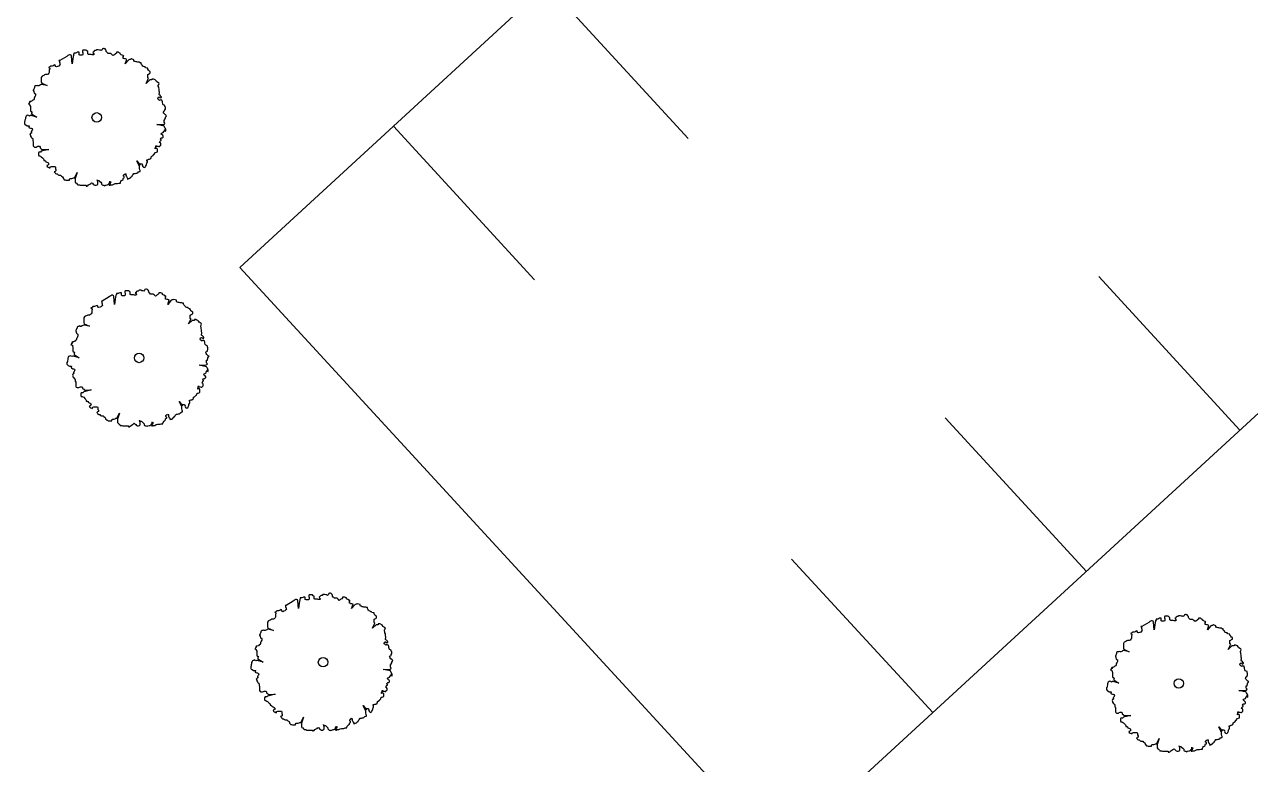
# Model space of a CAD drawing. Extents: x -76 to 67, y -47 to 42.
# Drawn here: x 14.15 to 33.85, y -39.37 to -27.48 of the extents above; entities that cross this region are included whole.
import ezdxf

# ---------------------------------------------------------------- set-up
doc = ezdxf.new("R2010")
doc.units = 0
doc.layers.add('Survey Exist Driveway', color=7, linetype='Continuous')
doc.layers.add('Survey Exist Trees', color=7, linetype='Continuous')

msp = doc.modelspace()

# ---------------------------------------------------------------- linework, layer by layer
at = {"layer": 'Survey Exist Driveway'}
for p, q in [((22.547, -26.844), (24.816, -29.311)), ((20.079, -29.113), (22.349, -31.581)), ((33.681, -33.996), (31.411, -31.528)), ((31.213, -36.266), (28.943, -33.798)), ((28.745, -38.535), (26.476, -36.068))]:
    msp.add_line(p, q, dxfattribs=at)
msp.add_lwpolyline([(50.73, -18.314), (42.064, -8.892), (17.611, -31.383), (26.278, -40.805)], close=True, dxfattribs=at)
at = {"layer": 'Survey Exist Trees'}
for p, q in [((14.833, -27.992), (14.718, -28.06)), ((15.313, -28.972), (15.313, -28.972)), ((15.515, -31.857), (15.4, -31.925)), ((15.994, -32.837), (15.994, -32.837)), ((18.469, -36.745), (18.355, -36.813)), ((32.219, -37.086), (32.104, -37.154)), ((18.949, -37.725), (18.949, -37.725)), ((32.698, -38.066), (32.698, -38.066))]:
    msp.add_line(p, q, dxfattribs=at)
for points in [[(15.843, -28.039), (15.83, -28.046), (15.772, -28.112), (15.796, -28.039), (15.776, -28.033), (15.762, -28.033), (15.749, -28.026), (15.735, -28.026), (15.735, -28.012), (15.735, -27.999), (15.735, -27.986), (15.749, -27.986), (15.735, -27.979), (15.708, -27.965), (15.688, -27.952), (15.688, -27.938), (15.675, -27.932), (15.661, -27.925), (15.648, -27.925), (15.628, -27.925), (15.628, -27.938), (15.614, -27.952), (15.601, -27.959), (15.587, -27.972), (15.574, -27.979), (15.553, -27.959), (15.54, -27.945), (15.527, -27.945), (15.506, -27.945), (15.493, -27.945), (15.486, -27.932), (15.473, -27.925), (15.466, -27.911), (15.466, -27.898), (15.459, -27.884), (15.446, -27.871), (15.432, -27.864), (15.419, -27.864), (15.405, -27.871), (15.399, -27.884), (15.385, -27.898), (15.372, -27.891), (15.358, -27.891), (15.338, -27.884), (15.324, -27.884), (15.311, -27.884), (15.298, -27.898), (15.284, -27.898), (15.271, -27.905), (15.264, -27.918), (15.25, -27.925), (15.257, -27.938), (15.271, -27.952), (15.264, -27.965), (15.25, -27.965), (15.237, -27.965), (15.223, -27.959), (15.21, -27.959), (15.196, -27.959), (15.183, -27.959), (15.17, -27.952), (15.17, -27.938), (15.17, -27.925), (15.17, -27.911), (15.156, -27.905), (15.143, -27.891), (15.129, -27.891), (15.116, -27.891), (15.102, -27.891), (15.089, -27.891), (15.082, -27.905), (15.082, -27.918), (15.089, -27.932), (15.089, -27.945), (15.089, -27.959), (15.082, -27.972), (15.069, -27.972), (15.055, -27.972), (15.042, -27.972), (15.028, -27.965), (15.028, -27.952), (15.028, -27.938), (15.028, -27.925), (15.015, -27.925), (15.001, -27.925), (14.988, -27.932), (14.974, -27.938), (14.961, -27.938), (14.947, -27.938), (14.947, -27.952), (14.941, -27.965), (14.941, -27.979), (14.934, -27.992), (14.916, -28.112), (14.907, -27.986), (14.9, -27.972), (14.887, -27.965), (14.873, -27.965), (14.86, -27.972), (14.846, -27.979), (14.833, -27.992)], [(14.718, -28.06), (14.705, -28.06), (14.712, -28.073), (14.712, -28.087), (14.718, -28.1), (14.718, -28.114), (14.725, -28.127), (14.712, -28.134), (14.705, -28.147), (14.685, -28.154), (14.664, -28.161), (14.651, -28.154), (14.651, -28.141), (14.638, -28.127), (14.624, -28.134), (14.611, -28.141), (14.597, -28.147), (14.584, -28.147), (14.57, -28.147), (14.557, -28.161), (14.536, -28.168), (14.557, -28.181), (14.557, -28.195), (14.55, -28.208), (14.55, -28.221), (14.55, -28.235), (14.55, -28.248), (14.543, -28.262), (14.53, -28.275), (14.516, -28.282), (14.503, -28.282), (14.489, -28.282), (14.476, -28.289), (14.462, -28.296), (14.449, -28.302), (14.435, -28.309), (14.422, -28.329), (14.422, -28.343), (14.422, -28.356), (14.422, -28.37), (14.422, -28.39), (14.422, -28.404), (14.429, -28.424), (14.517, -28.462), (14.422, -28.444), (14.409, -28.451), (14.395, -28.457), (14.382, -28.464)], [(16.402, -28.916), (16.389, -28.902), (16.382, -28.889), (16.389, -28.875), (16.395, -28.862), (16.409, -28.862), (16.409, -28.849), (16.416, -28.835), (16.416, -28.822), (16.416, -28.808), (16.409, -28.795), (16.409, -28.781), (16.395, -28.774), (16.382, -28.768), (16.375, -28.754), (16.368, -28.734), (16.368, -28.72), (16.364, -28.705), (16.36, -28.697), (16.35, -28.693), (16.34, -28.692), (16.329, -28.694), (16.323, -28.7), (16.309, -28.69), (16.295, -28.675), (16.299, -28.65), (16.315, -28.643), (16.323, -28.647), (16.322, -28.651), (16.34, -28.66), (16.34, -28.656), (16.354, -28.653), (16.353, -28.644), (16.345, -28.634), (16.331, -28.616), (16.323, -28.613), (16.319, -28.608), (16.314, -28.606), (16.314, -28.592), (16.321, -28.579), (16.321, -28.565), (16.314, -28.552), (16.314, -28.538), (16.314, -28.518), (16.308, -28.498), (16.308, -28.484), (16.301, -28.471), (16.301, -28.457), (16.308, -28.444), (16.314, -28.43), (16.308, -28.417), (16.294, -28.41), (16.274, -28.397), (16.267, -28.383), (16.254, -28.37), (16.24, -28.363), (16.227, -28.356), (16.213, -28.356), (16.2, -28.356), (16.2, -28.37), (16.18, -28.37), (16.166, -28.37), (16.105, -28.425), (16.146, -28.343), (16.133, -28.336), (16.133, -28.323), (16.133, -28.309), (16.133, -28.296), (16.133, -28.282), (16.146, -28.275), (16.16, -28.269), (16.173, -28.262), (16.173, -28.248), (16.173, -28.235), (16.16, -28.228), (16.146, -28.215), (16.133, -28.195), (16.133, -28.181), (16.119, -28.181), (16.099, -28.174), (16.092, -28.161), (16.079, -28.161), (16.065, -28.154), (16.052, -28.147), (16.045, -28.134), (16.032, -28.12), (16.025, -28.107), (16.025, -28.093), (16.011, -28.093), (15.998, -28.087), (15.984, -28.087), (15.971, -28.087), (15.958, -28.08), (15.944, -28.08), (15.931, -28.073), (15.917, -28.073), (15.91, -28.06), (15.91, -28.046), (15.87, -28.033), (15.857, -28.039), (15.843, -28.039)], [(14.382, -28.464), (14.368, -28.464), (14.355, -28.457), (14.341, -28.464), (14.328, -28.464), (14.314, -28.478), (14.314, -28.491), (14.307, -28.505), (14.301, -28.518), (14.294, -28.532), (14.294, -28.545), (14.301, -28.545), (14.301, -28.559), (14.307, -28.572), (14.314, -28.586), (14.328, -28.592), (14.328, -28.606), (14.328, -28.619), (14.321, -28.633), (14.314, -28.646), (14.307, -28.66), (14.307, -28.673), (14.301, -28.687), (14.287, -28.693), (14.274, -28.707), (14.254, -28.714), (14.244, -28.716), (14.245, -28.712), (14.241, -28.709), (14.23, -28.724), (14.231, -28.726), (14.245, -28.728), (14.238, -28.731), (14.233, -28.734), (14.216, -28.759), (14.24, -28.768), (14.24, -28.781), (14.247, -28.795), (14.247, -28.808), (14.247, -28.822), (14.247, -28.835), (14.247, -28.849), (14.247, -28.862), (14.254, -28.875), (14.267, -28.875), (14.274, -28.889), (14.267, -28.902), (14.267, -28.916), (14.35, -28.969), (14.26, -28.943), (14.247, -28.943), (14.233, -28.95), (14.22, -28.943), (14.206, -28.936), (14.193, -28.943), (14.18, -28.95), (14.173, -28.963), (14.166, -28.977), (14.166, -28.997), (14.159, -29.017), (14.159, -29.031), (14.153, -29.044), (14.153, -29.058), (14.153, -29.071), (14.159, -29.084), (14.173, -29.091), (14.193, -29.105), (14.206, -29.105), (14.22, -29.105), (14.233, -29.111), (14.225, -29.116), (14.222, -29.123), (14.22, -29.132), (14.233, -29.138), (14.247, -29.145), (14.26, -29.145), (14.274, -29.152), (14.281, -29.165), (14.274, -29.179), (14.267, -29.192), (14.26, -29.206), (14.26, -29.207), (14.26, -29.211), (14.269, -29.22), (14.26, -29.224), (14.26, -29.226), (14.247, -29.233), (14.24, -29.246), (14.247, -29.26), (14.247, -29.273), (14.26, -29.287), (14.267, -29.3), (14.281, -29.307), (14.287, -29.32), (14.287, -29.334), (14.287, -29.347), (14.294, -29.361), (14.294, -29.374), (14.294, -29.388), (14.294, -29.401), (14.294, -29.415)], [(15.998, -29.772), (15.998, -29.759), (15.955, -29.669), (16.011, -29.738), (16.011, -29.725), (16.011, -29.712), (16.025, -29.718), (16.038, -29.718), (16.052, -29.732), (16.045, -29.745), (16.052, -29.759), (16.065, -29.772), (16.079, -29.779), (16.092, -29.772), (16.099, -29.759), (16.106, -29.745), (16.112, -29.732), (16.112, -29.718), (16.119, -29.705), (16.126, -29.691), (16.126, -29.678), (16.119, -29.664), (16.119, -29.651), (16.133, -29.651), (16.146, -29.644), (16.16, -29.644), (16.18, -29.631), (16.187, -29.617), (16.187, -29.604), (16.2, -29.597), (16.22, -29.583), (16.227, -29.57), (16.24, -29.563), (16.24, -29.55), (16.247, -29.536), (16.261, -29.536), (16.274, -29.529), (16.288, -29.523), (16.288, -29.509), (16.288, -29.496), (16.288, -29.482), (16.281, -29.469), (16.267, -29.469), (16.254, -29.476), (16.254, -29.462), (16.261, -29.449), (16.261, -29.435), (16.267, -29.422), (16.267, -29.435), (16.281, -29.435), (16.294, -29.435), (16.308, -29.442), (16.321, -29.442), (16.328, -29.428), (16.341, -29.422), (16.341, -29.408), (16.341, -29.395), (16.335, -29.381), (16.321, -29.374), (16.328, -29.361), (16.335, -29.347), (16.348, -29.341), (16.348, -29.327), (16.335, -29.32), (16.341, -29.307), (16.355, -29.3), (16.368, -29.3), (16.382, -29.287), (16.382, -29.273), (16.375, -29.26), (16.362, -29.253), (16.348, -29.24), (16.355, -29.226), (16.368, -29.219), (16.382, -29.213), (16.389, -29.199), (16.416, -29.165), (16.409, -29.186), (16.422, -29.192), (16.422, -29.179), (16.422, -29.165), (16.416, -29.152), (16.409, -29.138), (16.402, -29.125), (16.395, -29.111), (16.278, -29.087), (16.389, -29.084), (16.402, -29.078), (16.409, -29.064), (16.395, -29.051), (16.395, -29.037), (16.395, -29.024), (16.395, -29.01), (16.409, -29.01), (16.409, -28.997), (16.416, -28.983), (16.416, -28.97), (16.429, -28.956), (16.436, -28.943), (16.422, -28.936), (16.402, -28.916)], [(14.294, -29.415), (14.294, -29.428), (14.301, -29.442), (14.314, -29.449), (14.328, -29.449), (14.341, -29.449), (14.355, -29.442), (14.368, -29.435), (14.382, -29.435), (14.395, -29.435), (14.402, -29.449), (14.402, -29.462), (14.422, -29.476), (14.435, -29.489), (14.544, -29.486), (14.422, -29.516), (14.409, -29.529), (14.395, -29.529), (14.382, -29.529), (14.375, -29.543), (14.375, -29.556), (14.375, -29.577), (14.382, -29.59), (14.395, -29.59), (14.409, -29.597), (14.422, -29.604), (14.442, -29.624), (14.456, -29.637), (14.462, -29.651), (14.462, -29.664), (14.476, -29.664), (14.489, -29.671), (14.496, -29.685), (14.51, -29.691), (14.53, -29.698), (14.536, -29.712), (14.543, -29.725), (14.53, -29.732), (14.523, -29.745), (14.51, -29.745), (14.516, -29.759), (14.53, -29.772), (14.55, -29.779), (14.563, -29.786), (14.557, -29.772), (14.57, -29.765), (14.584, -29.759), (14.597, -29.759), (14.611, -29.759), (14.624, -29.759), (14.644, -29.759), (14.651, -29.772), (14.651, -29.786), (14.651, -29.799), (14.658, -29.813), (14.658, -29.833), (14.644, -29.84), (14.631, -29.846), (14.644, -29.86), (14.651, -29.873), (14.664, -29.88), (14.678, -29.88), (14.691, -29.894), (14.705, -29.9), (14.718, -29.9), (14.732, -29.9), (14.745, -29.914), (14.765, -29.927), (14.772, -29.941), (14.772, -29.954), (14.786, -29.961), (14.792, -29.974), (14.806, -29.974), (14.819, -29.981), (14.833, -29.981), (14.853, -29.981), (14.873, -29.981), (14.873, -29.968), (14.88, -29.954), (14.893, -29.954), (14.914, -29.954), (14.927, -29.947), (14.941, -29.941), (14.954, -29.941), (14.996, -29.858), (14.968, -29.954), (14.968, -29.968), (14.968, -29.981), (14.968, -29.995), (14.968, -30.008), (14.974, -30.022), (14.988, -30.028), (15.001, -30.042), (15.008, -30.055), (15.021, -30.055), (15.035, -30.055), (15.048, -30.062), (15.062, -30.062), (15.075, -30.062), (15.089, -30.062), (15.102, -30.062)], [(15.102, -30.062), (15.116, -30.062), (15.129, -30.062), (15.143, -30.062), (15.143, -30.076), (15.156, -30.076), (15.17, -30.069), (15.183, -30.055), (15.203, -30.042), (15.217, -30.035), (15.23, -30.022), (15.244, -30.028), (15.257, -30.042), (15.271, -30.055), (15.284, -30.062), (15.304, -30.062), (15.318, -30.055), (15.331, -30.049), (15.331, -30.049), (15.331, -30.028), (15.331, -30.008), (15.324, -29.995), (15.318, -29.974), (15.318, -29.988), (15.331, -29.988), (15.345, -29.988), (15.358, -29.995), (15.378, -30.015), (15.392, -30.028), (15.392, -30.042), (15.399, -30.055), (15.412, -30.062), (15.425, -30.062), (15.439, -30.069), (15.452, -30.062), (15.473, -30.055), (15.486, -30.055), (15.5, -30.049), (15.506, -30.035), (15.52, -30.022), (15.527, -30.008), (15.513, -30.008), (15.527, -30.008), (15.54, -30.008), (15.533, -30.022), (15.527, -30.035), (15.52, -30.049), (15.513, -30.062), (15.527, -30.062), (15.54, -30.055), (15.553, -30.055), (15.567, -30.055), (15.587, -30.042), (15.607, -30.035), (15.621, -30.035), (15.634, -30.035), (15.648, -30.035), (15.668, -30.028), (15.681, -30.028), (15.695, -30.028), (15.695, -30.015), (15.702, -30.001), (15.708, -29.988), (15.722, -29.981), (15.735, -29.968), (15.735, -29.954), (15.742, -29.941), (15.755, -29.941), (15.755, -29.927), (15.742, -29.914), (15.742, -29.9), (15.749, -29.887), (15.762, -29.887), (15.769, -29.873), (15.782, -29.88), (15.782, -29.894), (15.782, -29.907), (15.789, -29.921), (15.796, -29.934), (15.809, -29.954), (15.809, -29.968), (15.823, -29.954), (15.836, -29.954), (15.85, -29.947), (15.857, -29.934), (15.87, -29.927), (15.883, -29.914), (15.89, -29.9), (15.897, -29.887), (15.91, -29.873), (15.931, -29.873), (15.944, -29.867), (15.958, -29.867), (15.971, -29.86), (15.984, -29.846), (15.998, -29.84), (16.011, -29.84), (16.011, -29.826), (16.005, -29.813), (15.998, -29.792), (15.998, -29.772)], [(16.525, -31.904), (16.511, -31.911), (16.453, -31.977), (16.478, -31.904), (16.457, -31.898), (16.444, -31.898), (16.431, -31.891), (16.417, -31.891), (16.417, -31.878), (16.417, -31.864), (16.417, -31.851), (16.431, -31.851), (16.417, -31.844), (16.39, -31.83), (16.37, -31.817), (16.37, -31.803), (16.356, -31.797), (16.343, -31.79), (16.33, -31.79), (16.309, -31.79), (16.309, -31.803), (16.296, -31.817), (16.282, -31.824), (16.269, -31.837), (16.255, -31.844), (16.235, -31.824), (16.222, -31.81), (16.208, -31.81), (16.188, -31.81), (16.175, -31.81), (16.168, -31.797), (16.154, -31.79), (16.148, -31.776), (16.148, -31.763), (16.141, -31.749), (16.127, -31.736), (16.114, -31.729), (16.101, -31.729), (16.087, -31.736), (16.08, -31.749), (16.067, -31.763), (16.053, -31.756), (16.04, -31.756), (16.02, -31.749), (16.006, -31.749), (15.993, -31.749), (15.979, -31.763), (15.966, -31.763), (15.952, -31.77), (15.946, -31.783), (15.932, -31.79), (15.939, -31.803), (15.952, -31.817), (15.946, -31.83), (15.932, -31.83), (15.919, -31.83), (15.905, -31.824), (15.892, -31.824), (15.878, -31.824), (15.865, -31.824), (15.851, -31.817), (15.851, -31.803), (15.851, -31.79), (15.851, -31.776), (15.838, -31.77), (15.824, -31.756), (15.811, -31.756), (15.797, -31.756), (15.784, -31.756), (15.771, -31.756), (15.764, -31.77), (15.764, -31.783), (15.771, -31.797), (15.771, -31.81), (15.771, -31.824), (15.764, -31.837), (15.75, -31.837), (15.737, -31.837), (15.723, -31.837), (15.71, -31.83), (15.71, -31.817), (15.71, -31.803), (15.71, -31.79), (15.696, -31.79), (15.683, -31.79), (15.67, -31.797), (15.656, -31.803), (15.643, -31.803), (15.629, -31.803), (15.629, -31.817), (15.622, -31.83), (15.622, -31.844), (15.616, -31.857), (15.597, -31.977), (15.589, -31.851), (15.582, -31.837), (15.568, -31.83), (15.555, -31.83), (15.542, -31.837), (15.528, -31.844), (15.515, -31.857)], [(17.084, -32.781), (17.07, -32.767), (17.064, -32.754), (17.07, -32.741), (17.077, -32.727), (17.091, -32.727), (17.091, -32.714), (17.097, -32.7), (17.097, -32.687), (17.097, -32.673), (17.091, -32.66), (17.091, -32.646), (17.077, -32.639), (17.064, -32.633), (17.057, -32.619), (17.05, -32.599), (17.05, -32.585), (17.046, -32.57), (17.042, -32.562), (17.032, -32.558), (17.021, -32.557), (17.011, -32.559), (17.005, -32.565), (16.991, -32.555), (16.977, -32.54), (16.981, -32.515), (16.996, -32.508), (17.005, -32.512), (17.003, -32.516), (17.022, -32.525), (17.022, -32.521), (17.036, -32.518), (17.035, -32.509), (17.027, -32.499), (17.012, -32.481), (17.004, -32.478), (17, -32.473), (16.996, -32.471), (16.996, -32.457), (17.003, -32.444), (17.003, -32.43), (16.996, -32.417), (16.996, -32.403), (16.996, -32.383), (16.99, -32.363), (16.99, -32.349), (16.983, -32.336), (16.983, -32.323), (16.99, -32.309), (16.996, -32.296), (16.99, -32.282), (16.976, -32.275), (16.956, -32.262), (16.949, -32.248), (16.936, -32.235), (16.922, -32.228), (16.909, -32.221), (16.895, -32.221), (16.882, -32.221), (16.882, -32.235), (16.862, -32.235), (16.848, -32.235), (16.787, -32.29), (16.828, -32.208), (16.814, -32.201), (16.814, -32.188), (16.814, -32.174), (16.814, -32.161), (16.814, -32.147), (16.828, -32.14), (16.841, -32.134), (16.855, -32.127), (16.855, -32.114), (16.855, -32.1), (16.841, -32.093), (16.828, -32.08), (16.814, -32.06), (16.814, -32.046), (16.801, -32.046), (16.781, -32.039), (16.774, -32.026), (16.761, -32.026), (16.747, -32.019), (16.734, -32.012), (16.727, -31.999), (16.713, -31.985), (16.707, -31.972), (16.707, -31.958), (16.693, -31.958), (16.68, -31.952), (16.666, -31.952), (16.653, -31.952), (16.639, -31.945), (16.626, -31.945), (16.612, -31.938), (16.599, -31.938), (16.592, -31.925), (16.592, -31.911), (16.552, -31.898), (16.538, -31.904), (16.525, -31.904)], [(15.4, -31.925), (15.387, -31.925), (15.393, -31.938), (15.393, -31.952), (15.4, -31.965), (15.4, -31.979), (15.407, -31.992), (15.393, -31.999), (15.387, -32.012), (15.366, -32.019), (15.346, -32.026), (15.333, -32.019), (15.333, -32.006), (15.319, -31.992), (15.306, -31.999), (15.292, -32.006), (15.279, -32.012), (15.265, -32.012), (15.252, -32.012), (15.238, -32.026), (15.218, -32.033), (15.238, -32.046), (15.238, -32.06), (15.232, -32.073), (15.232, -32.087), (15.232, -32.1), (15.232, -32.114), (15.225, -32.127), (15.212, -32.14), (15.198, -32.147), (15.185, -32.147), (15.171, -32.147), (15.158, -32.154), (15.144, -32.161), (15.131, -32.167), (15.117, -32.174), (15.104, -32.194), (15.104, -32.208), (15.104, -32.221), (15.104, -32.235), (15.104, -32.255), (15.104, -32.269), (15.111, -32.289), (15.199, -32.327), (15.104, -32.309), (15.09, -32.316), (15.077, -32.323), (15.063, -32.329)], [(15.063, -32.329), (15.05, -32.329), (15.036, -32.323), (15.023, -32.329), (15.009, -32.329), (14.996, -32.343), (14.996, -32.356), (14.989, -32.37), (14.983, -32.383), (14.976, -32.397), (14.976, -32.41), (14.983, -32.41), (14.983, -32.424), (14.989, -32.437), (14.996, -32.451), (15.009, -32.457), (15.009, -32.471), (15.009, -32.484), (15.003, -32.498), (14.996, -32.511), (14.989, -32.525), (14.989, -32.538), (14.983, -32.552), (14.969, -32.558), (14.956, -32.572), (14.935, -32.579), (14.926, -32.581), (14.926, -32.577), (14.923, -32.575), (14.912, -32.59), (14.913, -32.591), (14.927, -32.593), (14.919, -32.596), (14.915, -32.599), (14.898, -32.624), (14.922, -32.633), (14.922, -32.646), (14.929, -32.66), (14.929, -32.673), (14.929, -32.687), (14.929, -32.7), (14.929, -32.714), (14.929, -32.727), (14.935, -32.741), (14.949, -32.741), (14.956, -32.754), (14.949, -32.767), (14.949, -32.781), (15.032, -32.834), (14.942, -32.808), (14.929, -32.808), (14.915, -32.815), (14.902, -32.808), (14.888, -32.801), (14.875, -32.808), (14.861, -32.815), (14.855, -32.828), (14.848, -32.842), (14.848, -32.862), (14.841, -32.882), (14.841, -32.896), (14.834, -32.909), (14.834, -32.923), (14.834, -32.936), (14.841, -32.95), (14.855, -32.956), (14.875, -32.97), (14.888, -32.97), (14.902, -32.97), (14.915, -32.977), (14.906, -32.981), (14.904, -32.988), (14.902, -32.997), (14.915, -33.003), (14.929, -33.01), (14.942, -33.01), (14.956, -33.017), (14.962, -33.03), (14.956, -33.044), (14.949, -33.057), (14.942, -33.071), (14.942, -33.072), (14.942, -33.076), (14.951, -33.085), (14.942, -33.089), (14.942, -33.091), (14.929, -33.098), (14.922, -33.111), (14.929, -33.125), (14.929, -33.138), (14.942, -33.152), (14.949, -33.165), (14.962, -33.172), (14.969, -33.186), (14.969, -33.199), (14.969, -33.212), (14.976, -33.226), (14.976, -33.239), (14.976, -33.253), (14.976, -33.266), (14.976, -33.28)], [(16.68, -33.637), (16.68, -33.624), (16.636, -33.535), (16.693, -33.604), (16.693, -33.59), (16.693, -33.577), (16.707, -33.583), (16.72, -33.583), (16.734, -33.597), (16.727, -33.61), (16.734, -33.624), (16.747, -33.637), (16.761, -33.644), (16.774, -33.637), (16.781, -33.624), (16.787, -33.61), (16.794, -33.597), (16.794, -33.583), (16.801, -33.57), (16.808, -33.556), (16.808, -33.543), (16.801, -33.529), (16.801, -33.516), (16.814, -33.516), (16.828, -33.509), (16.841, -33.509), (16.862, -33.496), (16.868, -33.482), (16.868, -33.469), (16.882, -33.462), (16.902, -33.448), (16.909, -33.435), (16.922, -33.428), (16.922, -33.415), (16.929, -33.401), (16.942, -33.401), (16.956, -33.395), (16.969, -33.388), (16.969, -33.374), (16.969, -33.361), (16.969, -33.347), (16.963, -33.334), (16.949, -33.334), (16.936, -33.341), (16.936, -33.327), (16.942, -33.314), (16.942, -33.3), (16.949, -33.287), (16.949, -33.3), (16.963, -33.3), (16.976, -33.3), (16.99, -33.307), (17.003, -33.307), (17.01, -33.293), (17.023, -33.287), (17.023, -33.273), (17.023, -33.26), (17.016, -33.246), (17.003, -33.239), (17.01, -33.226), (17.016, -33.212), (17.03, -33.206), (17.03, -33.192), (17.016, -33.186), (17.023, -33.172), (17.037, -33.165), (17.05, -33.165), (17.064, -33.152), (17.064, -33.138), (17.057, -33.125), (17.043, -33.118), (17.03, -33.105), (17.037, -33.091), (17.05, -33.084), (17.064, -33.078), (17.07, -33.064), (17.097, -33.03), (17.091, -33.051), (17.104, -33.057), (17.104, -33.044), (17.104, -33.03), (17.097, -33.017), (17.091, -33.003), (17.084, -32.99), (17.077, -32.977), (16.959, -32.953), (17.07, -32.95), (17.084, -32.943), (17.091, -32.929), (17.077, -32.916), (17.077, -32.902), (17.077, -32.889), (17.077, -32.875), (17.091, -32.875), (17.091, -32.862), (17.097, -32.848), (17.097, -32.835), (17.111, -32.821), (17.118, -32.808), (17.104, -32.801), (17.084, -32.781)], [(14.976, -33.28), (14.976, -33.293), (14.983, -33.307), (14.996, -33.314), (15.009, -33.314), (15.023, -33.314), (15.036, -33.307), (15.05, -33.3), (15.063, -33.3), (15.077, -33.3), (15.084, -33.314), (15.084, -33.327), (15.104, -33.341), (15.117, -33.354), (15.226, -33.351), (15.104, -33.381), (15.09, -33.395), (15.077, -33.395), (15.063, -33.395), (15.057, -33.408), (15.057, -33.421), (15.057, -33.442), (15.063, -33.455), (15.077, -33.455), (15.09, -33.462), (15.104, -33.469), (15.124, -33.489), (15.137, -33.502), (15.144, -33.516), (15.144, -33.529), (15.158, -33.529), (15.171, -33.536), (15.178, -33.55), (15.191, -33.556), (15.212, -33.563), (15.218, -33.577), (15.225, -33.59), (15.212, -33.597), (15.205, -33.61), (15.191, -33.61), (15.198, -33.624), (15.212, -33.637), (15.232, -33.644), (15.245, -33.651), (15.238, -33.637), (15.252, -33.63), (15.265, -33.624), (15.279, -33.624), (15.292, -33.624), (15.306, -33.624), (15.326, -33.624), (15.333, -33.637), (15.333, -33.651), (15.333, -33.664), (15.34, -33.678), (15.34, -33.698), (15.326, -33.705), (15.313, -33.711), (15.326, -33.725), (15.333, -33.738), (15.346, -33.745), (15.36, -33.745), (15.373, -33.759), (15.387, -33.765), (15.4, -33.765), (15.414, -33.765), (15.427, -33.779), (15.447, -33.792), (15.454, -33.806), (15.454, -33.819), (15.467, -33.826), (15.474, -33.839), (15.488, -33.839), (15.501, -33.846), (15.515, -33.846), (15.535, -33.846), (15.555, -33.846), (15.555, -33.833), (15.562, -33.819), (15.575, -33.819), (15.595, -33.819), (15.609, -33.813), (15.622, -33.806), (15.636, -33.806), (15.678, -33.723), (15.649, -33.819), (15.649, -33.833), (15.649, -33.846), (15.649, -33.86), (15.649, -33.873), (15.656, -33.887), (15.67, -33.893), (15.683, -33.907), (15.69, -33.92), (15.703, -33.92), (15.717, -33.92), (15.73, -33.927), (15.744, -33.927), (15.757, -33.927), (15.771, -33.927), (15.784, -33.927)], [(15.784, -33.927), (15.797, -33.927), (15.811, -33.927), (15.824, -33.927), (15.824, -33.941), (15.838, -33.941), (15.851, -33.934), (15.865, -33.92), (15.885, -33.907), (15.898, -33.9), (15.912, -33.887), (15.925, -33.893), (15.939, -33.907), (15.952, -33.92), (15.966, -33.927), (15.986, -33.927), (16, -33.92), (16.013, -33.914), (16.013, -33.914), (16.013, -33.893), (16.013, -33.873), (16.006, -33.86), (16, -33.839), (16, -33.853), (16.013, -33.853), (16.026, -33.853), (16.04, -33.86), (16.06, -33.88), (16.074, -33.893), (16.074, -33.907), (16.08, -33.92), (16.094, -33.927), (16.107, -33.927), (16.121, -33.934), (16.134, -33.927), (16.154, -33.92), (16.168, -33.92), (16.181, -33.914), (16.188, -33.9), (16.202, -33.887), (16.208, -33.873), (16.195, -33.873), (16.208, -33.873), (16.222, -33.873), (16.215, -33.887), (16.208, -33.9), (16.202, -33.914), (16.195, -33.927), (16.208, -33.927), (16.222, -33.92), (16.235, -33.92), (16.249, -33.92), (16.269, -33.907), (16.289, -33.9), (16.303, -33.9), (16.316, -33.9), (16.33, -33.9), (16.35, -33.893), (16.363, -33.893), (16.377, -33.893), (16.377, -33.88), (16.383, -33.866), (16.39, -33.853), (16.404, -33.846), (16.417, -33.833), (16.417, -33.819), (16.424, -33.806), (16.437, -33.806), (16.437, -33.792), (16.424, -33.779), (16.424, -33.765), (16.431, -33.752), (16.444, -33.752), (16.451, -33.738), (16.464, -33.745), (16.464, -33.759), (16.464, -33.772), (16.471, -33.786), (16.478, -33.799), (16.491, -33.819), (16.491, -33.833), (16.505, -33.819), (16.518, -33.819), (16.532, -33.813), (16.538, -33.799), (16.552, -33.792), (16.565, -33.779), (16.572, -33.765), (16.579, -33.752), (16.592, -33.738), (16.612, -33.738), (16.626, -33.732), (16.639, -33.732), (16.653, -33.725), (16.666, -33.711), (16.68, -33.705), (16.693, -33.705), (16.693, -33.691), (16.686, -33.678), (16.68, -33.657), (16.68, -33.637)], [(19.479, -36.793), (19.466, -36.799), (19.408, -36.865), (19.432, -36.793), (19.412, -36.786), (19.398, -36.786), (19.385, -36.779), (19.372, -36.779), (19.372, -36.766), (19.372, -36.752), (19.372, -36.739), (19.385, -36.739), (19.372, -36.732), (19.345, -36.718), (19.324, -36.705), (19.324, -36.692), (19.311, -36.685), (19.297, -36.678), (19.284, -36.678), (19.264, -36.678), (19.264, -36.692), (19.25, -36.705), (19.237, -36.712), (19.223, -36.725), (19.21, -36.732), (19.19, -36.712), (19.176, -36.698), (19.163, -36.698), (19.143, -36.698), (19.129, -36.698), (19.122, -36.685), (19.109, -36.678), (19.102, -36.665), (19.102, -36.651), (19.095, -36.638), (19.082, -36.624), (19.068, -36.617), (19.055, -36.617), (19.042, -36.624), (19.035, -36.638), (19.021, -36.651), (19.008, -36.644), (18.994, -36.644), (18.974, -36.638), (18.961, -36.638), (18.947, -36.638), (18.934, -36.651), (18.92, -36.651), (18.907, -36.658), (18.9, -36.671), (18.887, -36.678), (18.893, -36.692), (18.907, -36.705), (18.9, -36.718), (18.887, -36.718), (18.873, -36.718), (18.86, -36.712), (18.846, -36.712), (18.833, -36.712), (18.819, -36.712), (18.806, -36.705), (18.806, -36.692), (18.806, -36.678), (18.806, -36.665), (18.792, -36.658), (18.779, -36.644), (18.765, -36.644), (18.752, -36.644), (18.738, -36.644), (18.725, -36.644), (18.718, -36.658), (18.718, -36.671), (18.725, -36.685), (18.725, -36.698), (18.725, -36.712), (18.718, -36.725), (18.705, -36.725), (18.691, -36.725), (18.678, -36.725), (18.664, -36.718), (18.664, -36.705), (18.664, -36.692), (18.664, -36.678), (18.651, -36.678), (18.637, -36.678), (18.624, -36.685), (18.61, -36.692), (18.597, -36.692), (18.584, -36.692), (18.584, -36.705), (18.577, -36.718), (18.577, -36.732), (18.57, -36.745), (18.552, -36.865), (18.543, -36.739), (18.536, -36.725), (18.523, -36.718), (18.509, -36.718), (18.496, -36.725), (18.483, -36.732), (18.469, -36.745)], [(18.355, -36.813), (18.341, -36.813), (18.348, -36.826), (18.348, -36.84), (18.355, -36.853), (18.355, -36.867), (18.361, -36.88), (18.348, -36.887), (18.341, -36.901), (18.321, -36.907), (18.301, -36.914), (18.287, -36.907), (18.287, -36.894), (18.274, -36.88), (18.26, -36.887), (18.247, -36.894), (18.233, -36.901), (18.22, -36.901), (18.206, -36.901), (18.193, -36.914), (18.173, -36.921), (18.193, -36.934), (18.193, -36.948), (18.186, -36.961), (18.186, -36.975), (18.186, -36.988), (18.186, -37.002), (18.179, -37.015), (18.166, -37.029), (18.153, -37.035), (18.139, -37.035), (18.126, -37.035), (18.112, -37.042), (18.099, -37.049), (18.085, -37.056), (18.072, -37.062), (18.058, -37.083), (18.058, -37.096), (18.058, -37.11), (18.058, -37.123), (18.058, -37.143), (18.058, -37.157), (18.065, -37.177), (18.154, -37.216), (18.058, -37.197), (18.045, -37.204), (18.031, -37.211), (18.018, -37.217)], [(20.038, -37.669), (20.025, -37.656), (20.018, -37.642), (20.025, -37.629), (20.032, -37.615), (20.045, -37.615), (20.045, -37.602), (20.052, -37.588), (20.052, -37.575), (20.052, -37.561), (20.045, -37.548), (20.045, -37.534), (20.032, -37.528), (20.018, -37.521), (20.011, -37.507), (20.005, -37.487), (20.005, -37.474), (20, -37.458), (19.996, -37.45), (19.987, -37.446), (19.976, -37.445), (19.965, -37.447), (19.96, -37.453), (19.945, -37.443), (19.932, -37.428), (19.935, -37.403), (19.951, -37.397), (19.96, -37.4), (19.958, -37.405), (19.976, -37.414), (19.976, -37.41), (19.99, -37.406), (19.989, -37.397), (19.982, -37.387), (19.967, -37.37), (19.959, -37.366), (19.955, -37.361), (19.951, -37.359), (19.951, -37.346), (19.957, -37.332), (19.957, -37.319), (19.951, -37.305), (19.951, -37.292), (19.951, -37.271), (19.944, -37.251), (19.944, -37.238), (19.937, -37.224), (19.937, -37.211), (19.944, -37.197), (19.951, -37.184), (19.944, -37.17), (19.931, -37.163), (19.91, -37.15), (19.904, -37.136), (19.89, -37.123), (19.877, -37.116), (19.863, -37.11), (19.85, -37.11), (19.836, -37.11), (19.836, -37.123), (19.816, -37.123), (19.803, -37.123), (19.742, -37.178), (19.782, -37.096), (19.769, -37.089), (19.769, -37.076), (19.769, -37.062), (19.769, -37.049), (19.769, -37.035), (19.782, -37.029), (19.796, -37.022), (19.809, -37.015), (19.809, -37.002), (19.809, -36.988), (19.796, -36.981), (19.782, -36.968), (19.769, -36.948), (19.769, -36.934), (19.755, -36.934), (19.735, -36.927), (19.728, -36.914), (19.715, -36.914), (19.702, -36.907), (19.688, -36.901), (19.681, -36.887), (19.668, -36.874), (19.661, -36.86), (19.661, -36.847), (19.648, -36.847), (19.634, -36.84), (19.621, -36.84), (19.607, -36.84), (19.594, -36.833), (19.58, -36.833), (19.567, -36.826), (19.553, -36.826), (19.547, -36.813), (19.547, -36.799), (19.506, -36.786), (19.493, -36.793), (19.479, -36.793)], [(33.229, -37.134), (33.215, -37.14), (33.157, -37.206), (33.182, -37.134), (33.161, -37.127), (33.148, -37.127), (33.135, -37.12), (33.121, -37.12), (33.121, -37.107), (33.121, -37.093), (33.121, -37.08), (33.135, -37.08), (33.121, -37.073), (33.094, -37.06), (33.074, -37.046), (33.074, -37.033), (33.06, -37.026), (33.047, -37.019), (33.033, -37.019), (33.013, -37.019), (33.013, -37.033), (33, -37.046), (32.986, -37.053), (32.973, -37.066), (32.959, -37.073), (32.939, -37.053), (32.926, -37.039), (32.912, -37.039), (32.892, -37.039), (32.879, -37.039), (32.872, -37.026), (32.858, -37.019), (32.852, -37.006), (32.852, -36.992), (32.845, -36.979), (32.831, -36.965), (32.818, -36.958), (32.804, -36.958), (32.791, -36.965), (32.784, -36.979), (32.771, -36.992), (32.757, -36.985), (32.744, -36.985), (32.724, -36.979), (32.71, -36.979), (32.697, -36.979), (32.683, -36.992), (32.67, -36.992), (32.656, -36.999), (32.65, -37.012), (32.636, -37.019), (32.643, -37.033), (32.656, -37.046), (32.65, -37.06), (32.636, -37.06), (32.623, -37.06), (32.609, -37.053), (32.596, -37.053), (32.582, -37.053), (32.569, -37.053), (32.555, -37.046), (32.555, -37.033), (32.555, -37.019), (32.555, -37.006), (32.542, -36.999), (32.528, -36.985), (32.515, -36.985), (32.501, -36.985), (32.488, -36.985), (32.474, -36.985), (32.468, -36.999), (32.468, -37.012), (32.474, -37.026), (32.474, -37.039), (32.474, -37.053), (32.468, -37.066), (32.454, -37.066), (32.441, -37.066), (32.427, -37.066), (32.414, -37.06), (32.414, -37.046), (32.414, -37.033), (32.414, -37.019), (32.4, -37.019), (32.387, -37.019), (32.373, -37.026), (32.36, -37.033), (32.347, -37.033), (32.333, -37.033), (32.333, -37.046), (32.326, -37.06), (32.326, -37.073), (32.32, -37.086), (32.301, -37.206), (32.293, -37.08), (32.286, -37.066), (32.272, -37.06), (32.259, -37.06), (32.246, -37.066), (32.232, -37.073), (32.219, -37.086)], [(18.018, -37.217), (18.004, -37.217), (17.991, -37.211), (17.977, -37.217), (17.964, -37.217), (17.95, -37.231), (17.95, -37.244), (17.944, -37.258), (17.937, -37.271), (17.93, -37.285), (17.93, -37.298), (17.937, -37.298), (17.937, -37.312), (17.944, -37.325), (17.95, -37.339), (17.964, -37.346), (17.964, -37.359), (17.964, -37.372), (17.957, -37.386), (17.95, -37.399), (17.944, -37.413), (17.944, -37.426), (17.937, -37.44), (17.924, -37.447), (17.91, -37.46), (17.89, -37.467), (17.88, -37.469), (17.881, -37.465), (17.878, -37.463), (17.867, -37.478), (17.868, -37.479), (17.881, -37.481), (17.874, -37.484), (17.87, -37.487), (17.852, -37.512), (17.876, -37.521), (17.876, -37.534), (17.883, -37.548), (17.883, -37.561), (17.883, -37.575), (17.883, -37.588), (17.883, -37.602), (17.883, -37.615), (17.89, -37.629), (17.903, -37.629), (17.91, -37.642), (17.903, -37.656), (17.903, -37.669), (17.987, -37.722), (17.897, -37.696), (17.883, -37.696), (17.87, -37.703), (17.856, -37.696), (17.843, -37.689), (17.829, -37.696), (17.816, -37.703), (17.809, -37.716), (17.802, -37.73), (17.802, -37.75), (17.796, -37.77), (17.796, -37.784), (17.789, -37.797), (17.789, -37.811), (17.789, -37.824), (17.796, -37.838), (17.809, -37.844), (17.829, -37.858), (17.843, -37.858), (17.856, -37.858), (17.87, -37.865), (17.861, -37.869), (17.858, -37.876), (17.856, -37.885), (17.87, -37.892), (17.883, -37.898), (17.897, -37.898), (17.91, -37.905), (17.917, -37.919), (17.91, -37.932), (17.903, -37.946), (17.897, -37.959), (17.896, -37.961), (17.896, -37.965), (17.905, -37.973), (17.896, -37.977), (17.897, -37.979), (17.883, -37.986), (17.876, -37.999), (17.883, -38.013), (17.883, -38.026), (17.897, -38.04), (17.903, -38.053), (17.917, -38.06), (17.924, -38.074), (17.924, -38.087), (17.924, -38.101), (17.93, -38.114), (17.93, -38.128), (17.93, -38.141), (17.93, -38.155), (17.93, -38.168)], [(32.104, -37.154), (32.091, -37.154), (32.097, -37.167), (32.097, -37.181), (32.104, -37.194), (32.104, -37.208), (32.111, -37.221), (32.097, -37.228), (32.091, -37.242), (32.07, -37.248), (32.05, -37.255), (32.037, -37.248), (32.037, -37.235), (32.023, -37.221), (32.01, -37.228), (31.996, -37.235), (31.983, -37.242), (31.969, -37.242), (31.956, -37.242), (31.942, -37.255), (31.922, -37.262), (31.942, -37.275), (31.942, -37.289), (31.936, -37.302), (31.936, -37.316), (31.936, -37.329), (31.936, -37.343), (31.929, -37.356), (31.915, -37.37), (31.902, -37.376), (31.889, -37.376), (31.875, -37.376), (31.862, -37.383), (31.848, -37.39), (31.835, -37.397), (31.821, -37.403), (31.808, -37.424), (31.808, -37.437), (31.808, -37.451), (31.808, -37.464), (31.808, -37.484), (31.808, -37.498), (31.814, -37.518), (31.903, -37.557), (31.808, -37.538), (31.794, -37.545), (31.781, -37.552), (31.767, -37.558)], [(33.788, -38.01), (33.774, -37.997), (33.768, -37.983), (33.774, -37.97), (33.781, -37.956), (33.795, -37.956), (33.795, -37.943), (33.801, -37.929), (33.801, -37.916), (33.801, -37.902), (33.795, -37.889), (33.795, -37.875), (33.781, -37.869), (33.768, -37.862), (33.761, -37.848), (33.754, -37.828), (33.754, -37.815), (33.75, -37.799), (33.746, -37.791), (33.736, -37.787), (33.725, -37.786), (33.715, -37.788), (33.709, -37.795), (33.694, -37.784), (33.681, -37.769), (33.685, -37.744), (33.7, -37.738), (33.709, -37.741), (33.707, -37.746), (33.726, -37.755), (33.726, -37.751), (33.74, -37.747), (33.739, -37.738), (33.731, -37.728), (33.716, -37.711), (33.708, -37.707), (33.704, -37.702), (33.7, -37.7), (33.7, -37.687), (33.707, -37.673), (33.707, -37.66), (33.7, -37.646), (33.7, -37.633), (33.7, -37.612), (33.693, -37.592), (33.693, -37.579), (33.687, -37.565), (33.687, -37.552), (33.693, -37.538), (33.7, -37.525), (33.693, -37.511), (33.68, -37.505), (33.66, -37.491), (33.653, -37.478), (33.64, -37.464), (33.626, -37.457), (33.613, -37.451), (33.599, -37.451), (33.586, -37.451), (33.586, -37.464), (33.566, -37.464), (33.552, -37.464), (33.491, -37.519), (33.532, -37.437), (33.518, -37.43), (33.518, -37.417), (33.518, -37.403), (33.518, -37.39), (33.518, -37.376), (33.532, -37.37), (33.545, -37.363), (33.559, -37.356), (33.559, -37.343), (33.559, -37.329), (33.545, -37.322), (33.532, -37.309), (33.518, -37.289), (33.518, -37.275), (33.505, -37.275), (33.485, -37.269), (33.478, -37.255), (33.465, -37.255), (33.451, -37.248), (33.438, -37.242), (33.431, -37.228), (33.417, -37.215), (33.411, -37.201), (33.411, -37.188), (33.397, -37.188), (33.384, -37.181), (33.37, -37.181), (33.357, -37.181), (33.343, -37.174), (33.33, -37.174), (33.316, -37.167), (33.303, -37.167), (33.296, -37.154), (33.296, -37.14), (33.256, -37.127), (33.242, -37.134), (33.229, -37.134)], [(31.767, -37.558), (31.754, -37.558), (31.74, -37.552), (31.727, -37.558), (31.713, -37.558), (31.7, -37.572), (31.7, -37.585), (31.693, -37.599), (31.687, -37.612), (31.68, -37.626), (31.68, -37.639), (31.687, -37.639), (31.687, -37.653), (31.693, -37.666), (31.7, -37.68), (31.713, -37.687), (31.713, -37.7), (31.713, -37.714), (31.707, -37.727), (31.7, -37.74), (31.693, -37.754), (31.693, -37.767), (31.687, -37.781), (31.673, -37.788), (31.66, -37.801), (31.639, -37.808), (31.63, -37.81), (31.63, -37.806), (31.627, -37.804), (31.616, -37.819), (31.617, -37.82), (31.631, -37.822), (31.623, -37.825), (31.619, -37.828), (31.602, -37.853), (31.626, -37.862), (31.626, -37.875), (31.633, -37.889), (31.633, -37.902), (31.633, -37.916), (31.633, -37.929), (31.633, -37.943), (31.633, -37.956), (31.639, -37.97), (31.653, -37.97), (31.66, -37.983), (31.653, -37.997), (31.653, -38.01), (31.736, -38.063), (31.646, -38.037), (31.633, -38.037), (31.619, -38.044), (31.606, -38.037), (31.592, -38.03), (31.579, -38.037), (31.565, -38.044), (31.559, -38.057), (31.552, -38.071), (31.552, -38.091), (31.545, -38.111), (31.545, -38.125), (31.538, -38.138), (31.538, -38.152), (31.538, -38.165), (31.545, -38.179), (31.559, -38.185), (31.579, -38.199), (31.592, -38.199), (31.606, -38.199), (31.619, -38.206), (31.61, -38.21), (31.608, -38.217), (31.606, -38.226), (31.619, -38.233), (31.633, -38.239), (31.646, -38.239), (31.66, -38.246), (31.666, -38.26), (31.66, -38.273), (31.653, -38.287), (31.646, -38.3), (31.646, -38.302), (31.646, -38.306), (31.655, -38.314), (31.646, -38.318), (31.646, -38.32), (31.633, -38.327), (31.626, -38.341), (31.633, -38.354), (31.633, -38.367), (31.646, -38.381), (31.653, -38.394), (31.666, -38.401), (31.673, -38.415), (31.673, -38.428), (31.673, -38.442), (31.68, -38.455), (31.68, -38.469), (31.68, -38.482), (31.68, -38.496), (31.68, -38.509)], [(19.634, -38.525), (19.634, -38.512), (19.591, -38.423), (19.648, -38.492), (19.648, -38.478), (19.648, -38.465), (19.661, -38.471), (19.675, -38.471), (19.688, -38.485), (19.681, -38.498), (19.688, -38.512), (19.702, -38.525), (19.715, -38.532), (19.728, -38.525), (19.735, -38.512), (19.742, -38.498), (19.749, -38.485), (19.749, -38.471), (19.755, -38.458), (19.762, -38.444), (19.762, -38.431), (19.755, -38.418), (19.755, -38.404), (19.769, -38.404), (19.782, -38.397), (19.796, -38.397), (19.816, -38.384), (19.823, -38.37), (19.823, -38.357), (19.836, -38.35), (19.856, -38.337), (19.863, -38.323), (19.877, -38.316), (19.877, -38.303), (19.883, -38.289), (19.897, -38.289), (19.91, -38.283), (19.924, -38.276), (19.924, -38.262), (19.924, -38.249), (19.924, -38.235), (19.917, -38.222), (19.904, -38.222), (19.89, -38.229), (19.89, -38.215), (19.897, -38.202), (19.897, -38.188), (19.904, -38.175), (19.904, -38.188), (19.917, -38.188), (19.931, -38.188), (19.944, -38.195), (19.957, -38.195), (19.964, -38.182), (19.978, -38.175), (19.978, -38.161), (19.978, -38.148), (19.971, -38.134), (19.957, -38.128), (19.964, -38.114), (19.971, -38.101), (19.984, -38.094), (19.984, -38.08), (19.971, -38.074), (19.978, -38.06), (19.991, -38.053), (20.005, -38.053), (20.018, -38.04), (20.018, -38.026), (20.011, -38.013), (19.998, -38.006), (19.984, -37.993), (19.991, -37.979), (20.005, -37.973), (20.018, -37.966), (20.025, -37.952), (20.052, -37.919), (20.045, -37.939), (20.058, -37.946), (20.058, -37.932), (20.058, -37.919), (20.052, -37.905), (20.045, -37.892), (20.038, -37.878), (20.032, -37.865), (19.914, -37.841), (20.025, -37.838), (20.038, -37.831), (20.045, -37.817), (20.032, -37.804), (20.032, -37.79), (20.032, -37.777), (20.032, -37.764), (20.045, -37.764), (20.045, -37.75), (20.052, -37.737), (20.052, -37.723), (20.065, -37.71), (20.072, -37.696), (20.058, -37.689), (20.038, -37.669)], [(33.384, -38.866), (33.384, -38.853), (33.34, -38.764), (33.397, -38.833), (33.397, -38.819), (33.397, -38.806), (33.411, -38.812), (33.424, -38.812), (33.438, -38.826), (33.431, -38.839), (33.438, -38.853), (33.451, -38.866), (33.465, -38.873), (33.478, -38.866), (33.485, -38.853), (33.491, -38.839), (33.498, -38.826), (33.498, -38.812), (33.505, -38.799), (33.512, -38.786), (33.512, -38.772), (33.505, -38.759), (33.505, -38.745), (33.518, -38.745), (33.532, -38.738), (33.545, -38.738), (33.566, -38.725), (33.572, -38.711), (33.572, -38.698), (33.586, -38.691), (33.606, -38.678), (33.613, -38.664), (33.626, -38.657), (33.626, -38.644), (33.633, -38.63), (33.646, -38.63), (33.66, -38.624), (33.673, -38.617), (33.673, -38.603), (33.673, -38.59), (33.673, -38.577), (33.667, -38.563), (33.653, -38.563), (33.64, -38.57), (33.64, -38.556), (33.646, -38.543), (33.646, -38.529), (33.653, -38.516), (33.653, -38.529), (33.667, -38.529), (33.68, -38.529), (33.693, -38.536), (33.707, -38.536), (33.714, -38.523), (33.727, -38.516), (33.727, -38.502), (33.727, -38.489), (33.72, -38.475), (33.707, -38.469), (33.714, -38.455), (33.72, -38.442), (33.734, -38.435), (33.734, -38.421), (33.72, -38.415), (33.727, -38.401), (33.741, -38.394), (33.754, -38.394), (33.768, -38.381), (33.768, -38.367), (33.761, -38.354), (33.747, -38.347), (33.734, -38.334), (33.741, -38.32), (33.754, -38.314), (33.768, -38.307), (33.774, -38.293), (33.801, -38.26), (33.795, -38.28), (33.808, -38.287), (33.808, -38.273), (33.808, -38.26), (33.801, -38.246), (33.795, -38.233), (33.788, -38.219), (33.781, -38.206), (33.663, -38.182), (33.774, -38.179), (33.788, -38.172), (33.795, -38.158), (33.781, -38.145), (33.781, -38.132), (33.781, -38.118), (33.781, -38.105), (33.795, -38.105), (33.795, -38.091), (33.801, -38.078), (33.801, -38.064), (33.815, -38.051), (33.821, -38.037), (33.808, -38.03), (33.788, -38.01)], [(17.93, -38.168), (17.93, -38.182), (17.937, -38.195), (17.95, -38.202), (17.964, -38.202), (17.977, -38.202), (17.991, -38.195), (18.004, -38.188), (18.018, -38.188), (18.031, -38.188), (18.038, -38.202), (18.038, -38.215), (18.058, -38.229), (18.072, -38.242), (18.18, -38.239), (18.058, -38.269), (18.045, -38.283), (18.031, -38.283), (18.018, -38.283), (18.011, -38.296), (18.011, -38.31), (18.011, -38.33), (18.018, -38.343), (18.031, -38.343), (18.045, -38.35), (18.058, -38.357), (18.078, -38.377), (18.092, -38.391), (18.099, -38.404), (18.099, -38.418), (18.112, -38.418), (18.126, -38.424), (18.132, -38.438), (18.146, -38.444), (18.166, -38.451), (18.173, -38.465), (18.179, -38.478), (18.166, -38.485), (18.159, -38.498), (18.146, -38.498), (18.153, -38.512), (18.166, -38.525), (18.186, -38.532), (18.2, -38.539), (18.193, -38.525), (18.206, -38.519), (18.22, -38.512), (18.233, -38.512), (18.247, -38.512), (18.26, -38.512), (18.28, -38.512), (18.287, -38.525), (18.287, -38.539), (18.287, -38.552), (18.294, -38.566), (18.294, -38.586), (18.28, -38.593), (18.267, -38.6), (18.28, -38.613), (18.287, -38.627), (18.301, -38.633), (18.314, -38.633), (18.328, -38.647), (18.341, -38.653), (18.355, -38.653), (18.368, -38.653), (18.381, -38.667), (18.402, -38.68), (18.408, -38.694), (18.408, -38.707), (18.422, -38.714), (18.429, -38.728), (18.442, -38.728), (18.456, -38.734), (18.469, -38.734), (18.489, -38.734), (18.509, -38.734), (18.509, -38.721), (18.516, -38.707), (18.53, -38.707), (18.55, -38.707), (18.563, -38.701), (18.577, -38.694), (18.59, -38.694), (18.633, -38.611), (18.604, -38.707), (18.604, -38.721), (18.604, -38.734), (18.604, -38.748), (18.604, -38.761), (18.61, -38.775), (18.624, -38.782), (18.637, -38.795), (18.644, -38.809), (18.658, -38.809), (18.671, -38.809), (18.685, -38.815), (18.698, -38.815), (18.712, -38.815), (18.725, -38.815), (18.738, -38.815)], [(18.738, -38.815), (18.752, -38.815), (18.765, -38.815), (18.779, -38.815), (18.779, -38.829), (18.792, -38.829), (18.806, -38.822), (18.819, -38.809), (18.839, -38.795), (18.853, -38.788), (18.866, -38.775), (18.88, -38.782), (18.893, -38.795), (18.907, -38.809), (18.92, -38.815), (18.94, -38.815), (18.954, -38.809), (18.967, -38.802), (18.967, -38.802), (18.967, -38.782), (18.967, -38.761), (18.961, -38.748), (18.954, -38.728), (18.954, -38.741), (18.967, -38.741), (18.981, -38.741), (18.994, -38.748), (19.015, -38.768), (19.028, -38.782), (19.028, -38.795), (19.035, -38.809), (19.048, -38.815), (19.062, -38.815), (19.075, -38.822), (19.089, -38.815), (19.109, -38.809), (19.122, -38.809), (19.136, -38.802), (19.143, -38.788), (19.156, -38.775), (19.163, -38.761), (19.149, -38.761), (19.163, -38.761), (19.176, -38.761), (19.169, -38.775), (19.163, -38.788), (19.156, -38.802), (19.149, -38.815), (19.163, -38.815), (19.176, -38.809), (19.19, -38.809), (19.203, -38.809), (19.223, -38.795), (19.244, -38.788), (19.257, -38.788), (19.27, -38.788), (19.284, -38.788), (19.304, -38.782), (19.318, -38.782), (19.331, -38.782), (19.331, -38.768), (19.338, -38.755), (19.345, -38.741), (19.358, -38.734), (19.372, -38.721), (19.372, -38.707), (19.378, -38.694), (19.392, -38.694), (19.392, -38.68), (19.378, -38.667), (19.378, -38.653), (19.385, -38.64), (19.398, -38.64), (19.405, -38.627), (19.419, -38.633), (19.419, -38.647), (19.419, -38.66), (19.425, -38.674), (19.432, -38.687), (19.446, -38.707), (19.446, -38.721), (19.459, -38.707), (19.473, -38.707), (19.486, -38.701), (19.493, -38.687), (19.506, -38.68), (19.52, -38.667), (19.526, -38.653), (19.533, -38.64), (19.547, -38.627), (19.567, -38.627), (19.58, -38.62), (19.594, -38.62), (19.607, -38.613), (19.621, -38.6), (19.634, -38.593), (19.648, -38.593), (19.648, -38.579), (19.641, -38.566), (19.634, -38.546), (19.634, -38.525)], [(31.68, -38.509), (31.68, -38.523), (31.687, -38.536), (31.7, -38.543), (31.713, -38.543), (31.727, -38.543), (31.74, -38.536), (31.754, -38.529), (31.767, -38.529), (31.781, -38.529), (31.788, -38.543), (31.788, -38.556), (31.808, -38.57), (31.821, -38.583), (31.93, -38.58), (31.808, -38.61), (31.794, -38.624), (31.781, -38.624), (31.767, -38.624), (31.761, -38.637), (31.761, -38.651), (31.761, -38.671), (31.767, -38.684), (31.781, -38.684), (31.794, -38.691), (31.808, -38.698), (31.828, -38.718), (31.841, -38.732), (31.848, -38.745), (31.848, -38.759), (31.862, -38.759), (31.875, -38.765), (31.882, -38.779), (31.895, -38.786), (31.915, -38.792), (31.922, -38.806), (31.929, -38.819), (31.915, -38.826), (31.909, -38.839), (31.895, -38.839), (31.902, -38.853), (31.915, -38.866), (31.936, -38.873), (31.949, -38.88), (31.942, -38.866), (31.956, -38.86), (31.969, -38.853), (31.983, -38.853), (31.996, -38.853), (32.01, -38.853), (32.03, -38.853), (32.037, -38.866), (32.037, -38.88), (32.037, -38.893), (32.043, -38.907), (32.043, -38.927), (32.03, -38.934), (32.017, -38.941), (32.03, -38.954), (32.037, -38.968), (32.05, -38.974), (32.064, -38.974), (32.077, -38.988), (32.091, -38.995), (32.104, -38.995), (32.118, -38.995), (32.131, -39.008), (32.151, -39.021), (32.158, -39.035), (32.158, -39.048), (32.171, -39.055), (32.178, -39.069), (32.192, -39.069), (32.205, -39.075), (32.219, -39.075), (32.239, -39.075), (32.259, -39.075), (32.259, -39.062), (32.266, -39.048), (32.279, -39.048), (32.299, -39.048), (32.313, -39.042), (32.326, -39.035), (32.34, -39.035), (32.382, -38.952), (32.353, -39.048), (32.353, -39.062), (32.353, -39.075), (32.353, -39.089), (32.353, -39.102), (32.36, -39.116), (32.373, -39.123), (32.387, -39.136), (32.394, -39.15), (32.407, -39.15), (32.421, -39.15), (32.434, -39.156), (32.448, -39.156), (32.461, -39.156), (32.474, -39.156), (32.488, -39.156)], [(32.488, -39.156), (32.501, -39.156), (32.515, -39.156), (32.528, -39.156), (32.528, -39.17), (32.542, -39.17), (32.555, -39.163), (32.569, -39.15), (32.589, -39.136), (32.602, -39.129), (32.616, -39.116), (32.629, -39.123), (32.643, -39.136), (32.656, -39.15), (32.67, -39.156), (32.69, -39.156), (32.703, -39.15), (32.717, -39.143), (32.717, -39.143), (32.717, -39.123), (32.717, -39.102), (32.71, -39.089), (32.703, -39.069), (32.703, -39.082), (32.717, -39.082), (32.73, -39.082), (32.744, -39.089), (32.764, -39.109), (32.778, -39.123), (32.778, -39.136), (32.784, -39.15), (32.798, -39.156), (32.811, -39.156), (32.825, -39.163), (32.838, -39.156), (32.858, -39.15), (32.872, -39.15), (32.885, -39.143), (32.892, -39.129), (32.906, -39.116), (32.912, -39.102), (32.899, -39.102), (32.912, -39.102), (32.926, -39.102), (32.919, -39.116), (32.912, -39.129), (32.906, -39.143), (32.899, -39.156), (32.912, -39.156), (32.926, -39.15), (32.939, -39.15), (32.953, -39.15), (32.973, -39.136), (32.993, -39.129), (33.007, -39.129), (33.02, -39.129), (33.033, -39.129), (33.054, -39.123), (33.067, -39.123), (33.081, -39.123), (33.081, -39.109), (33.087, -39.096), (33.094, -39.082), (33.108, -39.075), (33.121, -39.062), (33.121, -39.048), (33.128, -39.035), (33.141, -39.035), (33.141, -39.021), (33.128, -39.008), (33.128, -38.995), (33.135, -38.981), (33.148, -38.981), (33.155, -38.968), (33.168, -38.974), (33.168, -38.988), (33.168, -39.001), (33.175, -39.015), (33.182, -39.028), (33.195, -39.048), (33.195, -39.062), (33.209, -39.048), (33.222, -39.048), (33.236, -39.042), (33.242, -39.028), (33.256, -39.021), (33.269, -39.008), (33.276, -38.995), (33.283, -38.981), (33.296, -38.968), (33.316, -38.968), (33.33, -38.961), (33.343, -38.961), (33.357, -38.954), (33.37, -38.941), (33.384, -38.934), (33.397, -38.934), (33.397, -38.92), (33.39, -38.907), (33.384, -38.887), (33.384, -38.866)]]:
    msp.add_lwpolyline(points, dxfattribs=at)
for centre in [(15.313, -28.972), (15.994, -32.837), (18.949, -37.725), (32.698, -38.066)]:
    msp.add_circle(centre, 0.0762, dxfattribs=at)

doc.saveas('drawing.dxf')
